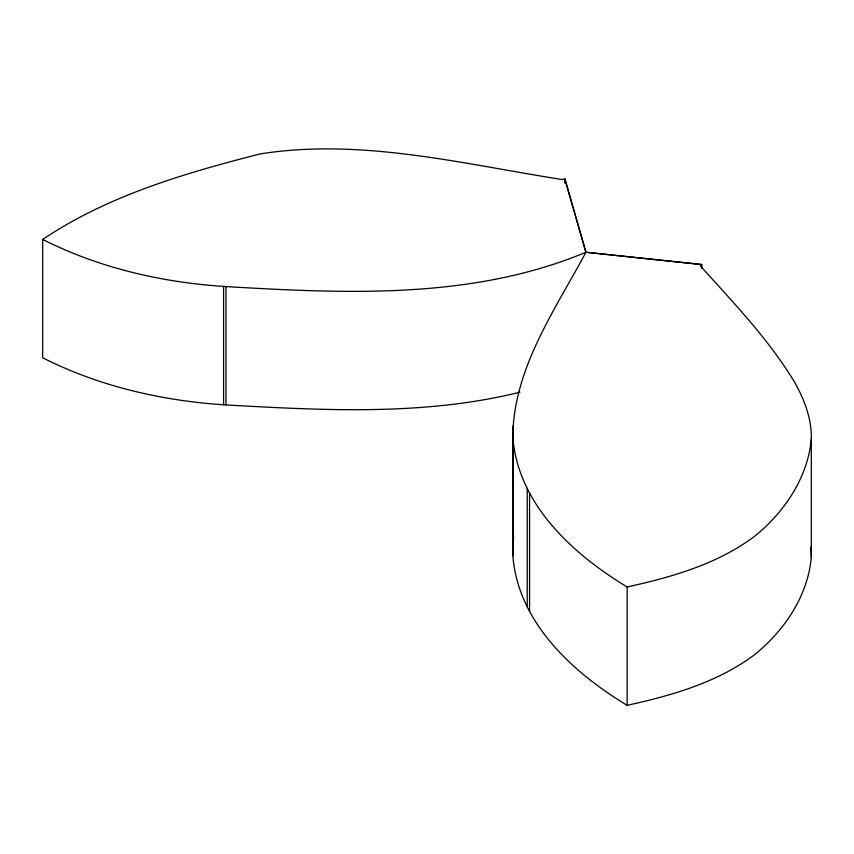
<?xml version="1.0" encoding="UTF-8"?>
<svg xmlns="http://www.w3.org/2000/svg" width="854" height="854" viewBox="0 0 854 854"><rect width="100%" height="100%" fill="white"/><g stroke="black" fill="none" stroke-linecap="round" stroke-linejoin="round"><path stroke-width="1.28" d="M701.764 268.508L701.817 264.612L700.323 265.85C733.639 302.924 768.664 339.262 794.562 382.144C804.34 399.48 811.834 418.844 811.3 439.041L811.3 557.406C807.831 596.199 783.887 631.373 753.901 655.178C716.89 682.656 671.554 695.572 627.146 705.329C573.002 672.674 518.047 622.694 512.848 555.708L512.848 437.344C513.008 369.088 555.079 310.023 585.919 252.25L565.038 179.009L565.038 183.002M512.848 555.708L512.87 426.231M512.87 544.596L513.702 535.821M811.3 439.041C807.831 477.834 783.887 513.008 753.901 536.814C716.89 564.291 671.554 577.208 627.146 586.965C573.002 554.31 518.047 504.33 512.848 437.344M520.043 392.178C424.844 415.802 325.438 410.464 228.413 405.084C164.235 401.316 100.27 386.905 42.7 357.794L42.7 239.43C107.796 195.694 184.677 173.202 259.958 153.955C361.157 137.825 463.028 164.085 562.594 179.596L564.675 178.721L585.919 252.25L701.817 264.612M42.7 239.43C100.27 268.54 164.235 282.962 228.413 286.72C347.77 293.701 473.201 299.37 585.919 252.25L701.358 264.43M810.948 546.859L811.3 557.406M565.038 179.009L565.038 182.937M627.146 586.965L627.146 705.329M529.565 493.025L529.565 611.389M527.217 488.349L527.217 606.714M226 286.528L226 404.892M223.599 286.346L223.599 404.711"/></g></svg>
